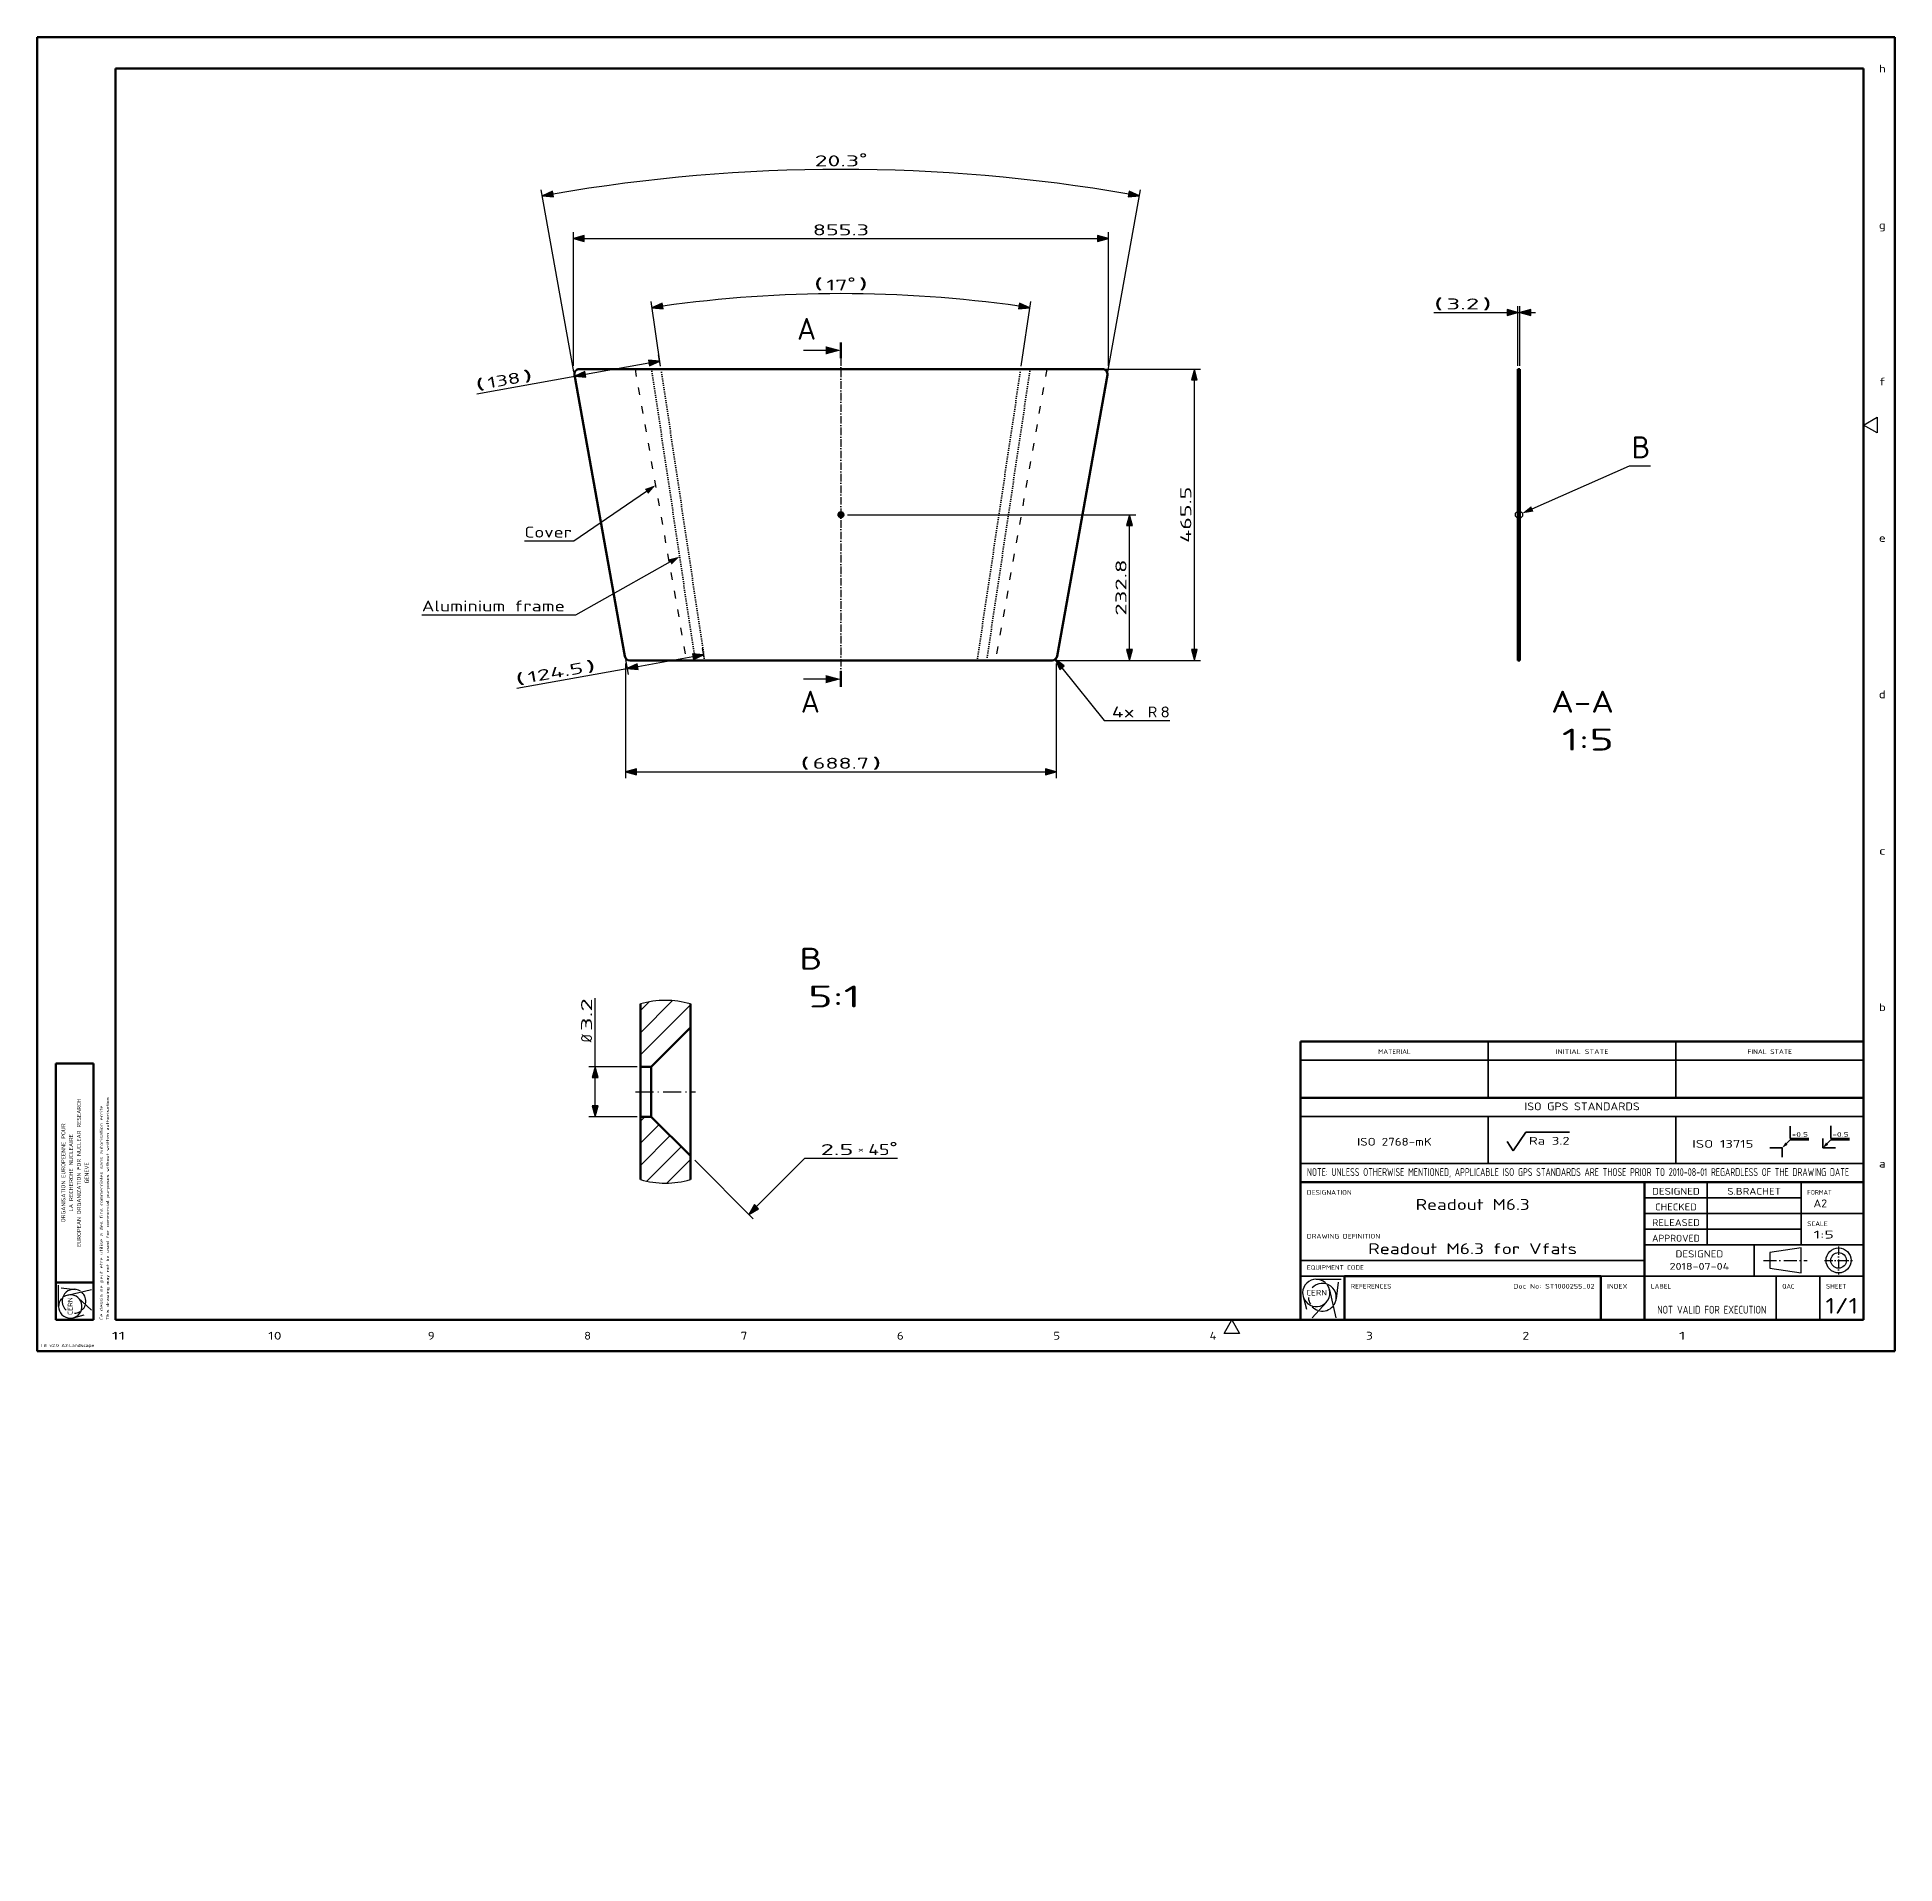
# Model space of a CAD drawing. Extents: x 0 to 594, y -164 to 420.
import ezdxf
from ezdxf.enums import TextEntityAlignment as Align

# ---------------------------------------------------------------- set-up
doc = ezdxf.new("R2010")
doc.units = 0
for name, pattern in [('DASHDOT', [18.5, 12, -3, 0.5, -3]), ('DASHSPACE', [30, 12, -18]), ('DOT', [3.5, 0.5, -3])]:
    doc.linetypes.add(name, pattern=pattern)
doc.layers.get('0').update_dxf_attribs({"lineweight": 13})
doc.styles.get("Standard").update_dxf_attribs({"font": 'isocp.shx'})
doc.dimstyles.get("Standard").update_dxf_attribs({"dimtxt": 2.5, "dimasz": 2.5, "dimexe": 1.25, "dimexo": 0.625, "dimtad": 1, "dimcen": 2.5, "dimadec": 0, "dimazin": 0, "dimtfac": 1, "dimtmove": 0, "dimatfit": 0, "dimfxl": 1, "dimarcsym": 0})

# ---------------------------------------------------------------- blocks, each defined once
blk = doc.blocks.new('*D67')
at = {"color": 7, "lineweight": 25}
for p, q in [((341.619897, 313.900216), (372.02716, 313.900216)), ((370.02716, 224.27756), (370.02716, 310.422872)), ((325.525317, 220.800216), (372.02716, 220.800216))]:
    blk.add_line(p, q, dxfattribs=at)
for points in [[(370.95891, 310.422872), (370.02716, 313.900216), (369.095409, 310.422872)], [(369.095409, 224.27756), (370.02716, 220.800216), (370.95891, 224.27756)]]:
    blk.add_lwpolyline(points, close=True, dxfattribs=at)
for points in [[(370.95891, 310.422872), (370.02716, 313.900216), (370.95891, 310.422872), (369.095409, 310.422872)], [(369.095409, 224.27756), (370.02716, 220.800216), (369.095409, 224.27756), (370.95891, 224.27756)]]:
    blk.add_solid(points, dxfattribs=at)
blk.add_text('465.5', height=3.5, rotation=90.000003, dxfattribs=at).set_placement((369.02716, 258.360152), (369.02716, 276.340255), align=Align.FIT)
blk = doc.blocks.new('*D68')
at = {"color": 7, "lineweight": 25}
for p, q in [((259.064962, 267.350216), (351.304595, 267.350216)), ((349.304595, 224.27756), (349.304595, 263.872872)), ((325.525317, 220.800216), (351.304595, 220.800216))]:
    blk.add_line(p, q, dxfattribs=at)
for points in [[(350.236346, 263.872872), (349.304595, 267.350216), (348.372845, 263.872872)], [(348.372845, 224.27756), (349.304595, 220.800216), (350.236346, 224.27756)]]:
    blk.add_lwpolyline(points, close=True, dxfattribs=at)
for points in [[(350.236346, 263.872872), (349.304595, 267.350216), (350.236346, 263.872872), (348.372845, 263.872872)], [(348.372845, 224.27756), (349.304595, 220.800216), (348.372845, 224.27756), (350.236346, 224.27756)]]:
    blk.add_solid(points, dxfattribs=at)
blk.add_text('232.8', height=3.5, rotation=90.000003, dxfattribs=at).set_placement((348.304595, 235.085152), (348.304595, 253.065279), align=Align.FIT)
blk = doc.blocks.new('*D69')
at = {"color": 7, "lineweight": 25}
for p, q in [((199.366717, 314.88923), (196.285577, 335.505587)), ((314.631206, 314.88923), (317.712347, 335.505587))]:
    blk.add_line(p, q, dxfattribs=at)
for points in [[(199.882616, 334.963058), (196.5812, 333.52756), (200.158056, 333.12004)], [(313.839867, 333.12004), (317.416723, 333.52756), (314.115307, 334.963058)]]:
    blk.add_lwpolyline(points, close=True, dxfattribs=at)
blk.add_arc((256.998962, -70.737125), 408.754517, 81.987432, 98.012573, dxfattribs=at)
for points in [[(199.882616, 334.963058), (196.5812, 333.52756), (199.882616, 334.963058), (200.158056, 333.12004)], [(313.839867, 333.12004), (317.416723, 333.52756), (313.839867, 333.12004), (314.115307, 334.963058)]]:
    blk.add_solid(points, dxfattribs=at)
for s, p, p2 in [('(', (248.293582, 339.367403), (251.329605, 339.367403)), ('17', (252.329605, 339.017403), (259.101651, 339.017403)), ('%%d', (259.101651, 339.717403), (261.668318, 339.717403)), (')', (262.668318, 339.367403), (265.704341, 339.367403))]:
    blk.add_text(s, height=3.5, dxfattribs=at).set_placement(p, p2, align=Align.FIT)
blk = doc.blocks.new('*D70')
at = {"color": 7, "lineweight": 25}
for p, q in [((171.626842, 313.002608), (161.206267, 371.209103)), ((342.371081, 313.002608), (352.791656, 371.209103))]:
    blk.add_line(p, q, dxfattribs=at)
for points in [[(164.817431, 370.770382), (161.558721, 369.240401), (165.14583, 368.936056)], [(348.852093, 368.936056), (352.439202, 369.240401), (349.180492, 370.770382)]]:
    blk.add_lwpolyline(points, close=True, dxfattribs=at)
blk.add_arc((256.998962, -163.863029), 541.579297, 80.217888, 99.782117, dxfattribs=at)
for points in [[(164.817431, 370.770382), (161.558721, 369.240401), (164.817431, 370.770382), (165.14583, 368.936056)], [(348.852093, 368.936056), (352.439202, 369.240401), (348.852093, 368.936056), (349.180492, 370.770382)]]:
    blk.add_solid(points, dxfattribs=at)
for s, p, p2 in [('20.3', (248.593582, 378.716231), (262.837674, 378.716231)), ('%%d', (262.837674, 379.416231), (265.404341, 379.416231))]:
    blk.add_text(s, height=3.5, dxfattribs=at).set_placement(p, p2, align=Align.FIT)
blk = doc.blocks.new('*D71')
at = {"color": 7, "lineweight": 25}
for p, q in [((171.466143, 314.900216), (171.466143, 357.660665)), ((342.53178, 314.900216), (342.53178, 357.660665)), ((174.943474, 355.660665), (339.054449, 355.660665))]:
    blk.add_line(p, q, dxfattribs=at)
for points in [[(174.943474, 356.592403), (171.466143, 355.660665), (174.943474, 354.728927)], [(339.054449, 354.728927), (342.53178, 355.660665), (339.054449, 356.592403)]]:
    blk.add_lwpolyline(points, close=True, dxfattribs=at)
for points in [[(174.943474, 356.592403), (171.466143, 355.660665), (174.943474, 356.592403), (174.943474, 354.728927)], [(339.054449, 354.728927), (342.53178, 355.660665), (339.054449, 354.728927), (339.054449, 356.592403)]]:
    blk.add_solid(points, dxfattribs=at)
blk.add_text('855.3', height=3.5, dxfattribs=at).set_placement((248.008904, 356.660665), (265.989019, 356.660665), align=Align.FIT)
blk = doc.blocks.new('*D72')
at = {"color": 7, "lineweight": 25}
for p, q in [((327.696111, 218.434713), (341.18753, 201.561788)), ((341.18753, 201.561788), (362.198156, 201.561788))]:
    blk.add_line(p, q, dxfattribs=at)
blk.add_lwpolyline([(328.423827, 219.016573), (325.524517, 221.150582), (326.968389, 217.852828)], close=True, dxfattribs=at)
blk.add_solid([(328.423827, 219.016573), (325.524517, 221.150582), (328.423827, 219.016573), (326.968389, 217.852828)], dxfattribs=at)
for s, p, p2 in [('4x ', (343.618041, 202.561788), (354.12611, 202.561788)), ('R', (355.12611, 202.561788), (358.162133, 202.561788)), ('8', (359.162139, 202.561788), (362.198156, 202.561788))]:
    blk.add_text(s, height=3.5, dxfattribs=at).set_placement(p, p2, align=Align.FIT)
blk = doc.blocks.new('*D73')
at = {"color": 7, "lineweight": 25}
for p, q in [((188.133617, 219.800216), (188.133617, 183.175191)), ((325.864306, 219.800216), (325.864306, 183.175191)), ((191.610949, 185.175191), (322.386974, 185.175191))]:
    blk.add_line(p, q, dxfattribs=at)
for points in [[(191.610949, 186.10693), (188.133617, 185.175191), (191.610949, 184.243453)], [(322.386974, 184.243453), (325.864306, 185.175191), (322.386974, 186.10693)]]:
    blk.add_lwpolyline(points, close=True, dxfattribs=at)
for points in [[(191.610949, 186.10693), (188.133617, 185.175191), (191.610949, 186.10693), (191.610949, 184.243453)], [(322.386974, 184.243453), (325.864306, 185.175191), (322.386974, 184.243453), (322.386974, 186.10693)]]:
    blk.add_solid(points, dxfattribs=at)
for s, p, p2 in [('(', (243.972881, 186.175191), (247.008904, 186.175191)), ('688.7', (248.008904, 186.175191), (265.989019, 186.175191)), (')', (266.989019, 186.175191), (270.025042, 186.175191))]:
    blk.add_text(s, height=3.5, dxfattribs=at).set_placement(p, p2, align=Align.FIT)
blk = doc.blocks.new('*D74')
at = {"color": 7, "lineweight": 25}
for p, q in [((175.297533, 312.231368), (195.629034, 315.871261)), ((199.338299, 314.884542), (198.699499, 318.452755)), ((140.599926, 306.019503), (171.874621, 311.618526))]:
    blk.add_line(p, q, dxfattribs=at)
for points in [[(195.793236, 314.954073), (199.051952, 316.484054), (195.464843, 316.788399)], [(175.133337, 313.148507), (171.874627, 311.618526), (175.461736, 311.314181)]]:
    blk.add_lwpolyline(points, close=True, dxfattribs=at)
for points in [[(195.793236, 314.954073), (199.051952, 316.484054), (195.793236, 314.954073), (195.464843, 316.788399)], [(175.133337, 313.148507), (171.874627, 311.618526), (175.133337, 313.148507), (175.461736, 311.314181)]]:
    blk.add_solid(points, dxfattribs=at)
for s, p, p2 in [('(', (140.423705, 307.003829), (143.412206, 307.538888)), ('138', (144.396569, 307.715157), (154.740179, 309.566915)), (')', (155.724511, 309.743136), (158.713024, 310.278194))]:
    blk.add_text(s, height=3.5, rotation=10.149999, dxfattribs=at).set_placement(p, p2, align=Align.FIT)
blk = doc.blocks.new('*D75')
at = {"color": 7, "lineweight": 25}
for p, q in [((188.073876, 221.133907), (188.948418, 216.248946)), ((192.018877, 218.830465), (209.682311, 221.992696)), ((213.252187, 221.784566), (212.75277, 224.57419)), ((153.397607, 211.916183), (188.595965, 218.217648))]:
    blk.add_line(p, q, dxfattribs=at)
for points in [[(209.846508, 221.075533), (213.105221, 222.605489), (209.518111, 222.909859)], [(191.854681, 219.747604), (188.595965, 218.217648), (192.183074, 217.913277)]]:
    blk.add_lwpolyline(points, close=True, dxfattribs=at)
for points in [[(209.846508, 221.075533), (213.105221, 222.605489), (209.846508, 221.075533), (209.518111, 222.909859)], [(191.854681, 219.747604), (188.595965, 218.217648), (191.854681, 219.747604), (192.183074, 217.913277)]]:
    blk.add_solid(points, dxfattribs=at)
for s, p, p2 in [('124.5', (157.194244, 213.611788), (174.892962, 216.780343)), (')', (175.877306, 216.956564), (178.865819, 217.491573)), ('(', (153.221374, 212.900533), (156.209887, 213.435543))]:
    blk.add_text(s, height=3.5, rotation=10.149999, dxfattribs=at).set_placement(p, p2, align=Align.FIT)
blk = doc.blocks.new('*D80')
at = {"color": 7, "lineweight": 25}
for p, q in [((473.498451, 314.900216), (473.498451, 333.975265)), ((474.138451, 314.900216), (474.138451, 333.975265)), ((446.565361, 331.975265), (470.021118, 331.975265)), ((473.498451, 331.975265), (474.138451, 331.975265)), ((477.615784, 331.975265), (479.138451, 331.975265))]:
    blk.add_line(p, q, dxfattribs=at)
for points in [[(470.021118, 331.043526), (473.498451, 331.975265), (470.021118, 332.907003)], [(477.615784, 332.907003), (474.138451, 331.975265), (477.615784, 331.043526)]]:
    blk.add_lwpolyline(points, close=True, dxfattribs=at)
for points in [[(470.021118, 331.043526), (473.498451, 331.975265), (470.021118, 331.043526), (470.021118, 332.907003)], [(477.615784, 332.907003), (474.138451, 331.975265), (477.615784, 332.907003), (477.615784, 331.043526)]]:
    blk.add_solid(points, dxfattribs=at)
for s, p, p2 in [('(', (446.565361, 332.975265), (449.601384, 332.975265)), ('3.2', (450.601384, 332.975265), (461.109453, 332.975265)), (')', (462.109453, 332.975265), (465.145475, 332.975265))]:
    blk.add_text(s, height=3.5, dxfattribs=at).set_placement(p, p2, align=Align.FIT)
blk = doc.blocks.new('*D86')
at = {"color": 7, "lineweight": 25}
for p, q in [((178.420766, 90.92672), (178.420766, 112.807823)), ((191.875351, 90.92672), (176.420765, 90.92672)), ((178.420766, 78.403526), (178.420766, 87.448936)), ((191.875351, 74.926353), (176.420765, 74.926353))]:
    blk.add_line(p, q, dxfattribs=at)
for points in [[(179.352514, 87.448936), (178.420766, 90.92672), (177.489016, 87.448936)], [(177.489016, 78.403526), (178.420766, 74.926353), (179.352514, 78.403526)]]:
    blk.add_lwpolyline(points, close=True, dxfattribs=at)
for points in [[(179.352514, 87.448936), (178.420766, 90.92672), (179.352514, 87.448936), (177.489016, 87.448936)], [(177.489016, 78.403526), (178.420766, 74.926353), (177.489016, 78.403526), (179.352514, 78.403526)]]:
    blk.add_solid(points, dxfattribs=at)
for s, p, p2 in [('3.2', (177.420765, 102.300011), (177.420765, 112.807823)), ('%%c', (177.420765, 98.733116), (177.420765, 101.299034))]:
    blk.add_text(s, height=3.5, rotation=90.000003, dxfattribs=at).set_placement(p, p2, align=Align.FIT)
blk = doc.blocks.new('BLOCK673')
at = {"color": 7, "lineweight": 25}
blk.add_text('1', height=2.5, dxfattribs=at).set_placement((524.91571, 3.690562), (527.08429, 3.690562), align=Align.FIT)
blk = doc.blocks.new('BLOCK674')
at = {"color": 7, "lineweight": 25}
blk.add_text('2', height=2.5, dxfattribs=at).set_placement((474.91571, 3.690562), (477.08429, 3.690562), align=Align.FIT)
blk = doc.blocks.new('BLOCK675')
at = {"color": 7, "lineweight": 25}
blk.add_text('3', height=2.5, dxfattribs=at).set_placement((424.91571, 3.690562), (427.08429, 3.690562), align=Align.FIT)
blk = doc.blocks.new('BLOCK676')
at = {"color": 7, "lineweight": 25}
blk.add_text('4', height=2.5, dxfattribs=at).set_placement((374.91571, 3.690562), (377.08429, 3.690562), align=Align.FIT)
blk = doc.blocks.new('BLOCK677')
at = {"color": 7, "lineweight": 25}
blk.add_text('5', height=2.5, dxfattribs=at).set_placement((324.91571, 3.690562), (327.08429, 3.690562), align=Align.FIT)
blk = doc.blocks.new('BLOCK678')
at = {"color": 7, "lineweight": 25}
blk.add_text('6', height=2.5, dxfattribs=at).set_placement((274.91571, 3.690562), (277.08429, 3.690562), align=Align.FIT)
blk = doc.blocks.new('BLOCK679')
at = {"color": 7, "lineweight": 25}
blk.add_text('7', height=2.5, dxfattribs=at).set_placement((224.91571, 3.690562), (227.084305, 3.690562), align=Align.FIT)
blk = doc.blocks.new('BLOCK680')
at = {"color": 7, "lineweight": 25}
blk.add_text('8', height=2.5, dxfattribs=at).set_placement((174.91571, 3.690562), (177.084305, 3.690562), align=Align.FIT)
blk = doc.blocks.new('BLOCK681')
at = {"color": 7, "lineweight": 25}
blk.add_text('9', height=2.5, dxfattribs=at).set_placement((124.915703, 3.690562), (127.08429, 3.690562), align=Align.FIT)
blk = doc.blocks.new('BLOCK682')
at = {"color": 7, "lineweight": 25}
blk.add_text('10', height=2.5, dxfattribs=at).set_placement((73.831413, 3.690562), (78.168587, 3.690562), align=Align.FIT)
blk = doc.blocks.new('BLOCK683')
at = {"color": 7, "lineweight": 25}
blk.add_text('11', height=2.5, dxfattribs=at).set_placement((23.831411, 3.690562), (28.168587, 3.690562), align=Align.FIT)
blk = doc.blocks.new('BLOCK684')
at = {"color": 7, "lineweight": 25}
blk.add_text('a', height=2.5, dxfattribs=at).set_placement((588.91571, 58.690563), (591.08429, 58.690563), align=Align.FIT)
blk = doc.blocks.new('BLOCK685')
at = {"color": 7, "lineweight": 25}
blk.add_text('b', height=2.5, dxfattribs=at).set_placement((588.91571, 108.690559), (591.08429, 108.690559), align=Align.FIT)
blk = doc.blocks.new('BLOCK686')
at = {"color": 7, "lineweight": 25}
blk.add_text('c', height=2.5, dxfattribs=at).set_placement((588.91571, 158.690567), (591.08429, 158.690567), align=Align.FIT)
blk = doc.blocks.new('BLOCK687')
at = {"color": 7, "lineweight": 25}
blk.add_text('d', height=2.5, dxfattribs=at).set_placement((588.91571, 208.690567), (591.08429, 208.690567), align=Align.FIT)
blk = doc.blocks.new('BLOCK688')
at = {"color": 7, "lineweight": 25}
blk.add_text('e', height=2.5, dxfattribs=at).set_placement((588.91571, 258.690552), (591.08429, 258.690552), align=Align.FIT)
blk = doc.blocks.new('BLOCK689')
at = {"color": 7, "lineweight": 25}
blk.add_text('f', height=2.5, dxfattribs=at).set_placement((588.91571, 308.690552), (591.08429, 308.690552), align=Align.FIT)
blk = doc.blocks.new('BLOCK690')
at = {"color": 7, "lineweight": 25}
blk.add_text('g', height=2.5, dxfattribs=at).set_placement((588.91571, 358.690552), (591.08429, 358.690552), align=Align.FIT)
blk = doc.blocks.new('BLOCK691')
at = {"color": 7, "lineweight": 25}
blk.add_text('h', height=2.5, dxfattribs=at).set_placement((588.91571, 408.690552), (591.08429, 408.690552), align=Align.FIT)
blk = doc.blocks.new('BLOCK692')
at = {"color": 7, "lineweight": 25}
blk.add_text('ORGANISATION EUROPEENNE POUR', height=1.3, rotation=90.000003, dxfattribs=at).set_placement((9.000001, 41.212677), (9, 72.787323), align=Align.FIT)
blk = doc.blocks.new('BLOCK693')
at = {"color": 7, "lineweight": 25}
blk.add_text('LA RECHERCHE NUCLEAIRE', height=1.3, rotation=90.000003, dxfattribs=at).set_placement((11.500001, 44.595676), (11.5, 69.404327), align=Align.FIT)
blk = doc.blocks.new('BLOCK694')
at = {"color": 7, "lineweight": 25}
blk.add_text('EUROPEAN ORGANIZATION FOR NUCLEAR RESEARCH', height=1.3, rotation=90.000003, dxfattribs=at).set_placement((14.000001, 33.319012), (13.999999, 80.680984), align=Align.FIT)
blk = doc.blocks.new('BLOCK695')
at = {"color": 7, "lineweight": 25}
blk.add_text('GENEVE', height=1.3, rotation=90.000003, dxfattribs=at).set_placement((16.5, 53.617004), (16.5, 60.382999), align=Align.FIT)
blk = doc.blocks.new('BLOCK696')
at = {"color": 7, "lineweight": 25}
blk.add_text('CERN', height=1.542, rotation=90.000003, dxfattribs=at).set_placement((11.322651, 11.542857), (11.322651, 17.230457), align=Align.FIT)
blk = doc.blocks.new('BLOCK697')
at = {"color": 7, "lineweight": 25}
blk.add_text('Ce dessin ne peut etre utilise a des fins commerciales sans autorisation ecrite', height=1, rotation=90.000003, dxfattribs=at).set_placement((21, 10), (20.999996, 78.527374), align=Align.FIT)
blk = doc.blocks.new('BLOCK698')
at = {"color": 7, "lineweight": 25}
blk.add_text('This drawing may not be used for commercial purposes without written authorisation', height=1, rotation=90.000003, dxfattribs=at).set_placement((23, 10), (22.999996, 81.129669), align=Align.FIT)
blk = doc.blocks.new('BLOCK699')
at = {"color": 7, "lineweight": 25}
blk.add_text('TB v2.0 A2:Landscape', height=1, dxfattribs=at).set_placement((1, 1.340058), (18.348705, 1.340058), align=Align.FIT)
blk = doc.blocks.new('BLOCK700')
at = {"color": 7, "lineweight": 25}
blk.add_text('DESIGNATION', height=1.5, dxfattribs=at).set_placement((406, 50), (420.312683, 50), align=Align.FIT)
blk = doc.blocks.new('BLOCK701')
at = {"color": 7, "lineweight": 25}
blk.add_text('Readout M6.3', height=3.5, dxfattribs=at).set_placement((440.783875, 45.143372), (477.216156, 45.143372), align=Align.FIT)
blk = doc.blocks.new('BLOCK702')
at = {"color": 7, "lineweight": 25}
blk.add_text('DRAWING DEFINITION', height=1.5, dxfattribs=at).set_placement((406, 36), (429.420746, 36), align=Align.FIT)
blk = doc.blocks.new('BLOCK703')
at = {"color": 7, "lineweight": 25}
blk.add_text('Readout M6.3 for Vfats', height=3.5, dxfattribs=at).set_placement((425.60376, 31), (492.39624, 31), align=Align.FIT)
blk = doc.blocks.new('BLOCK704')
at = {"color": 7, "lineweight": 25}
blk.add_text('EQUIPMENT CODE', height=1.5, dxfattribs=at).set_placement((406, 26), (424.216125, 26), align=Align.FIT)
blk = doc.blocks.new('BLOCK705')
at = {"color": 7, "lineweight": 25}
blk.add_text('REFERENCES', height=1.5, dxfattribs=at).set_placement((420, 20), (433.011536, 20), align=Align.FIT)
blk = doc.blocks.new('BLOCK706')
at = {"color": 7, "lineweight": 25}
blk.add_text('Doc No: ST1000255_02', height=1.5, dxfattribs=at).set_placement((471.976929, 20), (498, 20), align=Align.FIT)
blk = doc.blocks.new('BLOCK707')
at = {"color": 7, "lineweight": 25}
blk.add_text('INDEX', height=1.5, dxfattribs=at).set_placement((502, 20), (508.505768, 20), align=Align.FIT)
blk = doc.blocks.new('BLOCK708')
at = {"color": 7, "lineweight": 25}
blk.add_text('LABEL', height=1.5, dxfattribs=at).set_placement((516, 20), (522.505737, 20), align=Align.FIT)
blk = doc.blocks.new('BLOCK709')
at = {"color": 7, "lineweight": 25, "width": 0.7}
blk.add_text('NOT VALID FOR EXECUTION', height=2.5, dxfattribs=at).set_placement((518, 12), (552.914246, 12), align=Align.FIT)
blk = doc.blocks.new('BLOCK710')
at = {"color": 7, "lineweight": 25}
blk.add_text('QAC', height=1.5, dxfattribs=at).set_placement((558, 20), (561.903442, 20), align=Align.FIT)
blk = doc.blocks.new('BLOCK711')
at = {"color": 7, "lineweight": 25}
blk.add_text('SHEET', height=1.5, dxfattribs=at).set_placement((572, 20), (578.505737, 20), align=Align.FIT)
blk = doc.blocks.new('BLOCK712')
at = {"color": 7, "lineweight": 25, "width": 0.8}
blk.add_text('1/1', height=5, dxfattribs=at).set_placement((571.79541, 12), (582.204651, 12), align=Align.FIT)
blk = doc.blocks.new('BLOCK713')
at = {"color": 7, "lineweight": 25}
blk.add_text('SCALE', height=1.5, dxfattribs=at).set_placement((566, 40), (572.505737, 40), align=Align.FIT)
blk = doc.blocks.new('BLOCK714')
at = {"color": 7, "lineweight": 25}
blk.add_text('1:5', height=2.5, dxfattribs=at).set_placement((568, 36), (574.505737, 36), align=Align.FIT)
blk = doc.blocks.new('BLOCK715')
at = {"color": 7, "lineweight": 25}
blk.add_text('FORMAT', height=1.5, dxfattribs=at).set_placement((566, 50), (573.806946, 50), align=Align.FIT)
blk = doc.blocks.new('BLOCK716')
at = {"color": 7, "lineweight": 25}
blk.add_text('A2', height=2.5, dxfattribs=at).set_placement((568, 46), (572.337158, 46), align=Align.FIT)
blk = doc.blocks.new('BLOCK717')
at = {"color": 7, "lineweight": 25}
blk.add_text('DESIGNED', height=2.2, dxfattribs=at).set_placement((516.366577, 50), (531.633423, 50), align=Align.FIT)
blk = doc.blocks.new('BLOCK718')
at = {"color": 7, "lineweight": 25}
blk.add_text('S.BRACHET', height=2.2, dxfattribs=at).set_placement((540.412415, 50), (557.587646, 50), align=Align.FIT)
blk = doc.blocks.new('BLOCK719')
at = {"color": 7, "lineweight": 25}
blk.add_text('CHECKED', height=2.2, dxfattribs=at).set_placement((517.32074, 45), (530.67926, 45), align=Align.FIT)
blk = doc.blocks.new('BLOCK720')
at = {"color": 7, "lineweight": 25}
blk.add_text('RELEASED', height=2.2, dxfattribs=at).set_placement((516.366577, 40), (531.633423, 40), align=Align.FIT)
blk = doc.blocks.new('BLOCK721')
at = {"color": 7, "lineweight": 25}
blk.add_text('APPROVED', height=2.2, dxfattribs=at).set_placement((516.366577, 35), (531.633423, 35), align=Align.FIT)
blk = doc.blocks.new('BLOCK722')
at = {"color": 7, "lineweight": 25}
blk.add_text('DESIGNED', height=2.2, dxfattribs=at).set_placement((523.866577, 30), (539.133423, 30), align=Align.FIT)
blk = doc.blocks.new('BLOCK723')
at = {"color": 7, "lineweight": 25}
blk.add_text('2018-07-04', height=2.2, dxfattribs=at).set_placement((521.958191, 26), (541.041748, 26), align=Align.FIT)
blk = doc.blocks.new('BLOCK724')
at = {"color": 7, "lineweight": 25}
blk.add_text('CERN', height=1.8, dxfattribs=at).set_placement((405.799988, 17.788734), (412.439209, 17.788734), align=Align.FIT)
blk = doc.blocks.new('BLOCK725')
at = {"color": 7, "lineweight": 25}
blk.add_text('ISO GPS STANDARDS', height=2.5, dxfattribs=at).set_placement((475.567017, 77), (512.432983, 77), align=Align.FIT)
blk = doc.blocks.new('BLOCK726')
at = {"color": 7, "lineweight": 25, "width": 0.65}
blk.add_text('NOTE: UNLESS OTHERWISE MENTIONED, APPLICABLE ISO GPS STANDARDS ARE THOSE PRIOR TO 2010-08-01 REGARDLESS OF THE DRAWING DATE', height=2.5, dxfattribs=at).set_placement((406, 56), (579.378479, 56), align=Align.FIT)
blk = doc.blocks.new('BLOCK727')
at = {"color": 7, "lineweight": 25}
blk.add_text('ISO 2768-mK', height=2.5, dxfattribs=at).set_placement((422.072754, 65.690559), (445.927216, 65.690559), align=Align.FIT)
blk = doc.blocks.new('BLOCK728')
at = {"color": 7, "lineweight": 25}
blk.add_text('Ra 3.2', height=2.5, dxfattribs=at).set_placement((477, 66), (490.011536, 66), align=Align.FIT)
blk = doc.blocks.new('BLOCK729')
at = {"color": 7, "lineweight": 25}
blk.add_text('ISO 13715', height=2.5, dxfattribs=at).set_placement((529.241333, 65), (548.758606, 65), align=Align.FIT)
blk = doc.blocks.new('BLOCK730')
at = {"color": 7, "lineweight": 25}
blk.add_text('+0.5', height=1.5, dxfattribs=at).set_placement((561, 68.510086), (566.20459, 68.510086), align=Align.FIT)
blk = doc.blocks.new('BLOCK731')
at = {"color": 7, "lineweight": 25}
blk.add_text('-0.5', height=1.5, dxfattribs=at).set_placement((574, 68.510086), (579.20459, 68.510086), align=Align.FIT)
blk = doc.blocks.new('BLOCK732')
at = {"color": 7, "lineweight": 25}
blk.add_text('MATERIAL', height=1.5, dxfattribs=at).set_placement((428.79538, 95), (439.20459, 95), align=Align.FIT)
blk = doc.blocks.new('BLOCK733')
at = {"color": 7, "lineweight": 25}
blk.add_text('INITIAL STATE', height=1.5, dxfattribs=at).set_placement((485.542511, 95), (502.457489, 95), align=Align.FIT)
blk = doc.blocks.new('BLOCK734')
at = {"color": 7, "lineweight": 25}
blk.add_text('FINAL STATE', height=1.5, dxfattribs=at).set_placement((546.843689, 95), (561.156372, 95), align=Align.FIT)
blk = doc.blocks.new('BLOCK735')
at = {"color": 7, "lineweight": 25}
blk.add_line((559.366028, 66.366028), (560.5, 67.5), dxfattribs=at)
blk.add_solid([(559, 66.732056), (558, 65), (559.732056, 66)], dxfattribs=at)
blk = doc.blocks.new('BLOCK736')
at = {"color": 7, "lineweight": 25}
blk.add_line((572.366028, 66.366028), (573.5, 67.5), dxfattribs=at)
blk.add_solid([(572, 66.732056), (571, 65), (572.732056, 66)], dxfattribs=at)
blk = doc.blocks.new('BLOCK737')
at = {"color": 7, "lineweight": 50}
for p, q in [((0, 2323.5), (0, 2298.5)), ((0, 1773), (0, 1798))]:
    blk.add_line(p, q, dxfattribs=at)
at = {"color": 7, "lineweight": 25}
for p, q in [((-24.148146, 2311), (-60, 2311)), ((-24.148146, 1785.5), (-60, 1785.5))]:
    blk.add_line(p, q, dxfattribs=at)
at = {"color": 7, "linetype": 'DASHDOT', "lineweight": 25}
blk.add_line((0, 2298.5), (0, 1798), dxfattribs=at)
at = {"color": 7, "lineweight": 25}
for points in [[(-24.148146, 2304.529541), (0, 2311), (-24.148146, 2317.470459)], [(-24.148146, 1779.029541), (0, 1785.5), (-24.148146, 1791.970459)]]:
    blk.add_solid(points, dxfattribs=at)
for p, p2 in [((-70, 2328), (-39.639763, 2328)), ((-64, 1732.000122), (-33.639763, 1732.000122))]:
    blk.add_text('A', height=35.000003, dxfattribs=at).set_placement(p, p2, align=Align.FIT)
blk = doc.blocks.new('BLOCK738')
at = {"color": 7, "lineweight": 25}
blk.add_lwpolyline([(-310.761658, 2085.499023), (-427.099426, 2005.765747), (-506.000031, 2005.765747)], dxfattribs=at)
blk.add_solid([(-308.12793, 2081.65625), (-296.420013, 2095.328369), (-313.395386, 2089.342041)], dxfattribs=at)
blk.add_text('Cover', height=17.500002, dxfattribs=at).set_placement((-506.000031, 2011.716797), (-430.099426, 2011.716797), align=Align.FIT)
blk = doc.blocks.new('BLOCK739')
at = {"color": 7, "lineweight": 25}
blk.add_lwpolyline([(-272.955109, 1972.796143), (-424.118164, 1887.765869), (-670, 1887.765869)], dxfattribs=at)
blk.add_solid([(-270.671082, 1968.735718), (-257.801361, 1981.320313), (-275.239105, 1976.856567)], dxfattribs=at)
blk.add_text('Aluminium frame ', height=17.500002, dxfattribs=at).set_placement((-670, 1893.716919), (-427.118164, 1893.716919), align=Align.FIT)
blk = doc.blocks.new('BLOCK740')
at = {"color": 7, "linetype": 'DASHDOT', "lineweight": 25, "ltscale": 0.266501}
blk.add_line((0, 2053.580078), (0, 2042.920044), dxfattribs=at)
at = {"color": 7, "linetype": 'DASHDOT', "lineweight": 25, "ltscale": 0.2665}
blk.add_line((5.33, 2048.25), (-5.33, 2048.25), dxfattribs=at)
blk = doc.blocks.new('BLOCK741')
at = {"color": 7, "lineweight": 50}
for p, q in [((-345.50656, 1822.090194), (-425.979477, 2271.590194)), ((-418.104679, 2281), (418.104679, 2281)), ((425.979477, 2271.590194), (345.50656, 1822.090194)), ((337.631762, 1815.5), (-337.631762, 1815.5))]:
    blk.add_line(p, q, dxfattribs=at)
at = {"color": 7, "linetype": 'DASHSPACE', "lineweight": 25}
for p, q in [((-329.158933, 2281), (-247.078723, 1815.5)), ((329.158933, 2281), (247.078723, 1815.5))]:
    blk.add_line(p, q, dxfattribs=at)
at = {"color": 7, "linetype": 'DOT', "lineweight": 25}
for p, q in [((-302.58877, 2281), (-233.019329, 1815.5)), ((-217.852737, 1815.5), (-287.422178, 2281)), ((217.852737, 1815.5), (287.422178, 2281)), ((302.58877, 2281), (233.019329, 1815.5))]:
    blk.add_line(p, q, dxfattribs=at)
at = {"color": 7, "lineweight": 50}
for radius in [4.1, 1.6]:
    blk.add_circle((0, 2048.25), radius, dxfattribs=at)
for centre, start, end in [((-418.104679, 2273), 90, 190.15), ((418.104679, 2273), 349.85, 450), ((-337.631762, 1823.5), 190.15, 270), ((337.631762, 1823.5), 270, 349.85)]:
    blk.add_arc(centre, 8, start, end, dxfattribs=at)
blk = doc.blocks.new('BLOCK742')
at = {"color": 7, "lineweight": 25}
blk.add_lwpolyline([(22.836212, 2057.657715), (178.440155, 2126.590332), (211.800385, 2126.590332)], dxfattribs=at)
blk.add_circle((1.59975, 2048.25), 5.840324, dxfattribs=at)
blk.add_solid([(20.949249, 2061.917236), (6.93956, 2050.615479), (24.72316, 2053.398193)], dxfattribs=at)
blk.add_text('B', height=35.000003, dxfattribs=at).set_placement((181.440155, 2138.542725), (211.800385, 2138.542725), align=Align.FIT)
blk = doc.blocks.new('BLOCK743')
at = {"color": 7, "lineweight": 25}
for s, p, p2 in [('  A-A', (1.6, 1731.933716), (153.401184, 1731.933716)), ('  1:5', (1.6, 1671.414917), (153.401184, 1671.414917))]:
    blk.add_text(s, height=35.000003, dxfattribs=at).set_placement(p, p2, align=Align.FIT)
blk = doc.blocks.new('BLOCK744')
at = {"color": 7, "lineweight": 50}
for p, q in [((3.2, 2281), (0, 2281)), ((0, 2281), (0, 2049.85)), ((3.2, 2281), (3.2, 2052.35)), ((0.7, 2049.85), (0, 2049.85)), ((0, 2047.482919), (0, 2049.85)), ((0.7, 2049.85), (3.2, 2052.35)), ((0.7, 2049.85), (0.7, 2047.482919)), ((3.2, 2046.284355), (3.2, 2052.35)), ((0, 2046.65), (0, 2047.482919)), ((0, 2046.65), (0, 1815.5)), ((0.7, 2046.65), (0, 2046.65)), ((0.7, 2047.482919), (0.7, 2046.65)), ((0.7, 2046.65), (3.2, 2044.15)), ((3.2, 2044.15), (3.2, 2046.284355)), ((3.2, 2044.15), (3.2, 1815.5)), ((3.2, 1815.5), (0, 1815.5))]:
    blk.add_line(p, q, dxfattribs=at)
blk = doc.blocks.new('BLOCK745')
at = {"color": 7, "lineweight": 25}
for p, q in [((0, 2015.254272), (3.2, 2018.454346)), ((0, 1979.899048), (3.2, 1983.098999)), ((0, 1944.543701), (3.2, 1947.743652)), ((0, 1909.188354), (3.2, 1912.388306)), ((0, 1873.833008), (3.2, 1877.032959)), ((0, 1838.477661), (3.2, 1841.677612))]:
    blk.add_line(p, q, dxfattribs=at)
blk = doc.blocks.new('BLOCK746')
at = {"color": 7, "lineweight": 25}
for p, q in [((0, 2262.741699), (3.2, 2265.94165)), ((0, 2227.386475), (3.2, 2230.586426)), ((0, 2192.031006), (3.2, 2195.230957)), ((0, 2156.675781), (3.2, 2159.875732)), ((0, 2121.320313), (3.2, 2124.520264)), ((0, 2085.965088), (3.2, 2089.165039)), ((0, 2050.609619), (3.2, 2053.80957))]:
    blk.add_line(p, q, dxfattribs=at)
blk = doc.blocks.new('BLOCK747')
at = {"color": 7, "lineweight": 25}
for s, p, p2 in [('  B', (8, 2056.057373), (11.643229, 2056.057373)), ('  5:1', (8, 2053.636719), (14.072046, 2053.636719))]:
    blk.add_text(s, height=1.4, dxfattribs=at).set_placement(p, p2, align=Align.FIT)
blk = doc.blocks.new('BLOCK748')
at = {"color": 7, "lineweight": 25}
for p, q in [((3.482843, 2043.867188), (7.220722, 2040.129272)), ((7.429639, 2040.903931), (10.527164, 2044.001465)), ((10.527164, 2044.001465), (16.44652, 2044.001465))]:
    blk.add_line(p, q, dxfattribs=at)
blk.add_lwpolyline([(7.29788, 2041.035645), (6.93788, 2040.412109), (7.561418, 2040.772095)], close=True, dxfattribs=at)
blk.add_solid([(7.29788, 2041.035645), (6.93788, 2040.412109), (7.29788, 2041.035645), (7.561418, 2040.772095)], dxfattribs=at)
for s, height, p, p2 in [('2.5', 0.7, (11.527164, 2044.201416), (13.628778, 2044.201416)), ('×', 0.35, (13.928778, 2044.376343), (14.278778, 2044.376343)), ('45', 0.7, (14.578777, 2044.201416), (15.933187, 2044.201416)), ('%%d', 0.7, (15.933187, 2044.341431), (16.44652, 2044.341431))]:
    blk.add_text(s, height=height, dxfattribs=at).set_placement(p, p2, align=Align.FIT)
blk = doc.blocks.new('BLOCK749')
at = {"color": 7, "lineweight": 50}
for p, q in [((0, 2053.866956), (0, 2049.85)), ((3.2, 2053.866813), (3.2, 2052.35)), ((0.7, 2049.85), (3.2, 2052.35)), ((3.2, 2046.284355), (3.2, 2052.35)), ((0, 2047.482919), (0, 2049.85)), ((0.7, 2049.85), (0, 2049.85)), ((0.7, 2049.85), (0.7, 2047.482919)), ((0, 2046.65), (0, 2047.482919)), ((0.7, 2047.482919), (0.7, 2046.65)), ((0, 2046.65), (0, 2042.633044)), ((0.7, 2046.65), (0, 2046.65)), ((0.7, 2046.65), (3.2, 2044.15)), ((3.2, 2044.15), (3.2, 2046.284355)), ((3.2, 2044.15), (3.2, 2042.633187))]:
    blk.add_line(p, q, dxfattribs=at)
at = {"color": 7, "linetype": 'DASHDOT', "lineweight": 25}
for start, end in [(74.09756, 105.89734), (254.10266, 285.90244)]:
    blk.add_arc((1.59975, 2048.25), 5.840325, start, end, dxfattribs=at)
blk = doc.blocks.new('BLOCK750')
at = {"color": 7, "lineweight": 25}
for p, q in [((0, 2052.023926), (2.047883, 2054.071777)), ((0, 2053.437988), (0.554495, 2053.992676)), ((0, 2050.609619), (3.2, 2053.80957)), ((0.654548, 2049.850098), (3.2, 2052.395508))]:
    blk.add_line(p, q, dxfattribs=at)
blk = doc.blocks.new('BLOCK751')
at = {"color": 7, "lineweight": 25}
for p, q in [((0, 2046.367065), (0.282975, 2046.650024)), ((0, 2044.952759), (1.198594, 2046.151367)), ((0, 2043.538574), (1.905701, 2045.444336)), ((0.408585, 2042.532959), (2.612808, 2044.737183)), ((1.703086, 2042.413208), (3.2, 2043.910156))]:
    blk.add_line(p, q, dxfattribs=at)

msp = doc.modelspace()

# ---------------------------------------------------------------- linework, layer by layer
at = {"color": 7, "lineweight": 70}
for p, q in [((594, 420), (0, 420)), ((0, 420), (0, 0)), ((594, 0), (594, 420)), ((584, 410), (25, 410)), ((25, 410), (25, 10)), ((584, 10), (584, 410)), ((18, 92), (6, 92)), ((6, 92), (6, 10)), ((18, 10), (18, 92)), ((6, 22), (18, 22)), ((6, 10), (18, 10)), ((25, 10), (584, 10)), ((0, 0), (594, 0))]:
    msp.add_line(p, q, dxfattribs=at)
at = {"color": 7, "lineweight": 25}
for p, q in [((584, 296), (588.33, 298.5)), ((588.33, 298.5), (588.33, 293.5)), ((588.33, 293.5), (584, 296)), ((564, 33), (554, 31.5)), ((554, 31.5), (554, 26.5)), ((564, 25), (564, 33)), ((554, 26.5), (564, 25)), ((6.857143, 14.285714), (6.857143, 21.142857)), ((7.693714, 20.250571), (12.198, 19.760286)), ((9.755143, 17.934571), (17.4, 19.685714)), ((409, 23), (417, 23)), ((413.257, 19.619), (415.3, 10.7)), ((415.959, 22.024), (415.387, 16.769)), ((13.130571, 17.05), (17.4, 13.145714)), ((404.791, 17.454), (405.91, 13.45)), ((412.225, 15.681), (407.67, 10.7)), ((11.610857, 10.678), (15.042857, 11.637143)), ((379.5, 5.67), (382, 10)), ((382, 10), (384.5, 5.67)), ((384.5, 5.67), (379.5, 5.67))]:
    msp.add_line(p, q, dxfattribs=at)
at = {"color": 7, "linetype": 'DASHDOT', "lineweight": 25, "ltscale": 0.019203}
msp.add_line((473.434341, 267.350216), (474.202461, 267.350216), dxfattribs=at)
at = {"color": 7, "lineweight": 50}
for p, q in [((404, 81), (404, 99)), ((404, 99), (584, 99)), ((404, 54), (404, 81)), ((404, 81), (584, 81)), ((404, 10), (404, 54)), ((404, 54), (584, 54)), ((514, 10), (514, 54)), ((418, 10), (418, 24)), ((418, 24), (500, 24)), ((500, 24), (500, 10))]:
    msp.add_line(p, q, dxfattribs=at)
at = {"color": 7, "lineweight": 35}
for p, q in [((404, 99), (584, 99)), ((464, 81), (464, 99)), ((524, 81), (524, 99)), ((404, 93), (584, 93)), ((404, 75), (584, 75)), ((464, 60), (464, 75)), ((524, 60), (524, 75)), ((560.5, 68), (560.5, 71.9)), ((573.5, 68), (573.5, 72)), ((470, 67), (472, 64)), ((472, 64), (476, 70)), ((476, 70), (490, 70)), ((566.5, 68), (560.5, 68)), ((566.5, 67.5), (560.5, 67.5)), ((571, 68), (571, 65)), ((579.5, 68), (573.5, 68)), ((579.5, 67.5), (573.5, 67.5)), ((404, 60), (584, 60)), ((554, 65), (558, 65)), ((558, 65), (558, 62)), ((571, 65), (575, 65)), ((534, 34), (534, 54)), ((564, 34), (564, 54)), ((514, 49), (564, 49)), ((514, 44), (584, 44)), ((514, 39), (564, 39)), ((514, 24), (514, 34)), ((514, 34), (584, 34)), ((549, 24), (549, 34)), ((404, 29), (514, 29)), ((404, 24), (584, 24)), ((556, 10), (556, 24)), ((570, 10), (570, 24))]:
    msp.add_line(p, q, dxfattribs=at)
at = {"color": 7, "linetype": 'DASHDOT', "lineweight": 25, "ltscale": 0.480075}
msp.add_line((191.272601, 82.926231), (210.475601, 82.926231), dxfattribs=at)
at = {"color": 7, "linetype": 'DASHDOT', "lineweight": 25, "ltscale": 0.225}
for p, q in [((576, 33.5), (576, 24.5)), ((571.5, 29), (580.5, 29))]:
    msp.add_line(p, q, dxfattribs=at)
at = {"color": 7, "linetype": 'DASHDOT', "lineweight": 25, "ltscale": 0.35}
msp.add_line((552, 29), (566, 29), dxfattribs=at)
at = {"color": 7, "lineweight": 25}
for radius in [4, 2.5]:
    msp.add_circle((576, 29), radius, dxfattribs=at)
for centre, radius, start, end in [((10.602857, 14.285714), 3.745714, 137.876, 484.911), ((409, 18.63), 4.37, 47.876, 394.911)]:
    msp.add_arc(centre, radius, start, end, dxfattribs=at)
for centre, major_axis, start_param, end_param in [((11.791714, 15.964857), (0, 3.817714), 5.7102635269, 8.6835889873), ((11.791714, 15.964857), (0, 3.817714), 4.506283049, 5.5609506094), ((410.959, 17.243), (4.454, 0), 5.7102635269, 8.6835889873), ((11.791714, 15.964857), (0, 3.817714), 3.1706174791, 3.673115224), ((11.791714, 15.964857), (0, 3.817714), 3.9037779379, 4.3817363536), ((410.959, 17.243), (4.454, 0), 3.1706174791, 3.673115224), ((410.959, 17.243), (4.454, 0), 3.9037779379, 4.3817363536), ((410.959, 17.243), (4.454, 0), 4.506283049, 5.5609506094)]:
    msp.add_ellipse(centre, major_axis=major_axis, ratio=0.991917, start_param=start_param, end_param=end_param, dxfattribs=at)

# ---------------------------------------------------------------- block references
at = {"lineweight": 0}
for name in ['BLOCK691', 'BLOCK690', 'BLOCK689', 'BLOCK688', 'BLOCK687', 'BLOCK686', 'BLOCK685', 'BLOCK732', 'BLOCK733', 'BLOCK734', 'BLOCK694', 'BLOCK697', 'BLOCK698', 'BLOCK725', 'BLOCK692', 'BLOCK693', 'BLOCK727', 'BLOCK728', 'BLOCK729', 'BLOCK735', 'BLOCK730', 'BLOCK736', 'BLOCK731', 'BLOCK695', 'BLOCK684', 'BLOCK726', 'BLOCK700', 'BLOCK701', 'BLOCK717', 'BLOCK718', 'BLOCK715', 'BLOCK716', 'BLOCK720', 'BLOCK719', 'BLOCK702', 'BLOCK721', 'BLOCK713', 'BLOCK714', 'BLOCK703', 'BLOCK722', 'BLOCK704', 'BLOCK723', 'BLOCK724', 'BLOCK705', 'BLOCK706', 'BLOCK707', 'BLOCK708', 'BLOCK710', 'BLOCK711', 'BLOCK696', 'BLOCK709', 'BLOCK712', 'BLOCK683', 'BLOCK682', 'BLOCK681', 'BLOCK680', 'BLOCK679', 'BLOCK678', 'BLOCK677', 'BLOCK676', 'BLOCK675', 'BLOCK674', 'BLOCK673', 'BLOCK699']:
    msp.add_blockref(name, (0, 0), dxfattribs=at)
for name, p, xscale, yscale, zscale in [('BLOCK737', (256.998962, -142.299784), 0.2, 0.2, 0.2), ('BLOCK741', (256.998962, -142.299784), 0.2, 0.2, 0.2), ('BLOCK744', (473.498451, -142.299784), 0.2, 0.2, 0.2), ('BLOCK746', (473.498451, -142.299784), 0.2, 0.2, 0.2), ('BLOCK742', (473.498451, -142.299784), 0.2, 0.2, 0.2), ('BLOCK738', (256.998962, -142.299784), 0.2, 0.2, 0.2), ('BLOCK740', (256.998962, -142.299784), 0.2, 0.2, 0.2), ('BLOCK745', (473.498451, -142.299784), 0.2, 0.2, 0.2), ('BLOCK739', (256.998962, -142.299784), 0.2, 0.2, 0.2), ('BLOCK743', (473.498451, -142.299784), 0.2, 0.2, 0.2), ('BLOCK747', (192.875351, -10158.323769), 5, 5, 5), ('BLOCK749', (192.875351, -10158.323769), 5, 5, 5), ('BLOCK750', (192.875351, -10158.323769), 5, 5, 5), ('BLOCK751', (192.875351, -10158.323769), 5, 5, 5), ('BLOCK748', (192.875351, -10158.323769), 5, 5, 5)]:
    msp.add_blockref(name, p, dxfattribs=dict(at, xscale=xscale, yscale=yscale, zscale=zscale))

# ---------------------------------------------------------------- dimensions: what is measured, and where the dimension line sits
at = {"color": 0, "lineweight": 0}
dim = msp.add_angular_dim_2l(base=(288.960801, 376.772298), line1=((256.998962, -163.863029), (342.194857, 312.018255)), line2=((256.998962, -163.863029), (171.803066, 312.018255)), dimstyle='STANDARD', override={"dimtxsty": 'STANDARD'}, dxfattribs=at)
dim.commit()
dim.dimension.update_dxf_attribs({"geometry": '*D70', "text_midpoint": (256.998962, 377.716251), "dimtype": 162})
for base, p1, p2, angle, picture, middle, dimtype in [((342.53178, 355.660665), (171.466143, 313.900216), (342.53178, 313.900216), 0, '*D71', (256.998962, 355.660665), 161), ((370.02716, 313.900216), (324.525314, 220.800216), (340.619897, 313.900216), 89.999523, '*D67', (370.02716, 267.350216), 160), ((349.304595, 220.800216), (258.064962, 267.350216), (324.525314, 220.800216), 269.998569, '*D68', (349.304595, 244.075216), 160)]:
    dim = msp.add_linear_dim(base=base, p1=p1, p2=p2, angle=angle, dimstyle='STANDARD', override={"dimlfac": 5, "dimtxsty": 'STANDARD'}, dxfattribs=at)
    dim.commit()
    dim.dimension.update_dxf_attribs({"geometry": picture, "text_midpoint": middle, "dimtype": dimtype, "oblique_angle": 89.999523})
dim = msp.add_angular_dim_2l(base=(277.204042, 337.517707), line1=((256.998962, -70.737124), (314.483397, 313.900216)), line2=((256.998962, -70.737124), (199.514526, 313.900216)), text='(<>)', dimstyle='STANDARD', override={"dimtxsty": 'STANDARD'}, dxfattribs=at)
dim.commit()
dim.dimension.update_dxf_attribs({"geometry": '*D69', "text_midpoint": (256.998962, 338.017389), "dimtype": 162})
for base, p1, p2, angle, text, override, picture, middle, dimtype in [((473.498451, 331.975265), (474.138451, 313.900216), (473.498451, 313.900216), 180, '(<>)', {"dimlfac": 5, "dimtxsty": 'STANDARD'}, '*D80', (455.855418, 331.975265), 161), ((171.874625, 311.618547), (199.514526, 313.900216), (171.522173, 313.587246), 190.148992, '(<>)', {"dimlfac": 5, "dimtxsty": 'STANDARD'}, '*D74', (149.744587, 307.656659), 160), ((188.595965, 218.217652), (213.428414, 220.800216), (187.897649, 222.118255), 190.148992, '(<>)', {"dimlfac": 5, "dimtxsty": 'STANDARD'}, '*D75', (166.21983, 214.211706), 160), ((325.864308, 185.175191), (188.133615, 220.800216), (325.864308, 220.800216), 0, '(<>)', {"dimlfac": 5, "dimtxsty": 'STANDARD'}, '*D73', (256.998962, 185.175191), 161), ((178.420765, 90.926231), (192.875351, 74.926231), (192.875351, 90.926231), 90, '%%c<>', {"dimlfac": 0.2, "dimtxsty": 'STANDARD'}, '*D86', (178.420765, 105.770389), 161)]:
    dim = msp.add_linear_dim(base=base, p1=p1, p2=p2, angle=angle, text=text, dimstyle='STANDARD', override=override, dxfattribs=at)
    dim.commit()
    dim.dimension.update_dxf_attribs({"geometry": picture, "text_midpoint": middle, "dimtype": dimtype, "oblique_angle": 89.999523})
dim = msp.add_radius_dim(center=(324.525314, 222.400216), mpoint=(325.524514, 221.150577), text='4x <>', dimstyle='STANDARD', override={"dimlfac": 5, "dimtxsty": 'STANDARD'}, dxfattribs=at)
dim.commit()
dim.dimension.update_dxf_attribs({"geometry": '*D72', "text_midpoint": (344.417247, 197.522582), "dimtype": 164})

doc.saveas('drawing.dxf')
